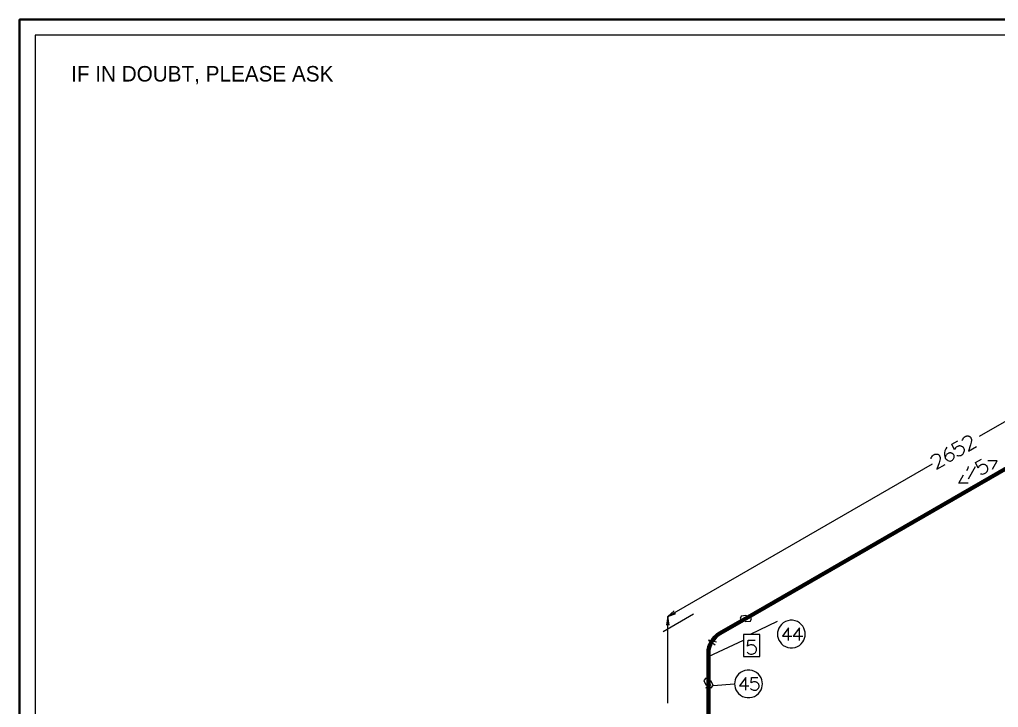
# Model space of a CAD drawing. Header units: millimetres. Extents: x 8 to 586, y 8 to 412.
# Drawn here: x 8 to 197.7, y 278.7 to 412 of the extents above; entities that cross this region are included whole.
import ezdxf

# ---------------------------------------------------------------- set-up
doc = ezdxf.new("R2010")
doc.units = ezdxf.units.MM
for name, color, linetype in [('BORDER', 7, 'Continuous'), ('SOURCE_PIPE', 7, 'Continuous'), ('SOURCE_TRACE', 8, 'Continuous'), ('TITLE', 7, 'Continuous')]:
    doc.layers.add(name, color=color, linetype=linetype)

msp = doc.modelspace()

# ---------------------------------------------------------------- linework, layer by layer
at = {"layer": 'BORDER', "lineweight": 35}
msp.add_lwpolyline([(8, 8), (586, 8), (586, 412), (8, 412)], close=True, dxfattribs=at)
at = {"layer": 'BORDER', "lineweight": 18}
msp.add_lwpolyline([(11, 11), (583, 11), (583, 409), (11, 409)], close=True, dxfattribs=at)
at = {"layer": 'SOURCE_PIPE', "lineweight": 70}
for p, q in [((148.77, 295.91), (245.13, 351.55)), ((143.69, 293.01), (148.77, 295.91)), ((141.55, 283.43), (141.55, 289.25)), ((141.55, 252.08), (141.55, 283.43))]:
    msp.add_line(p, q, dxfattribs=at)
msp.add_lwpolyline([(143.69, 293.01), (143.23, 292.69), (142.8, 292.32), (142.42, 291.9), (142.12, 291.41), (141.87, 290.92), (141.68, 290.36), (141.57, 289.81), (141.55, 289.25)], dxfattribs=at)
at = {"layer": 'SOURCE_TRACE', "lineweight": 13}
for p, q in [((194.07, 331.27), (244.47, 360.27)), ((191.91, 328.37), (193.52, 329.3)), ((133.64, 296.33), (184.94, 325.93)), ((185.83, 324.87), (187.44, 325.81)), ((191.95, 323.01), (193.31, 325.38)), ((132.73, 293.41), (138.62, 296.82)), ((132.73, 293.41), (138.62, 296.82)), ((133.64, 279.53), (133.64, 296.33)), ((147.69, 295.33), (148.77, 295.91)), ((149.69, 292.92), (154.91, 295.42)), ((141.55, 288.59), (148.35, 291.75)), ((141.04, 282.51), (142.04, 283.09)), ((142.44, 282.94), (146.6, 283.26))]:
    msp.add_line(p, q, dxfattribs=at)
for points in [[(189.21, 328.62), (188.72, 329.71), (189.89, 330.39)], [(190.72, 330.41), (190.8, 330.58), (190.89, 330.77), (190.99, 330.95), (191.12, 331.07), (191.27, 331.18), (191.33, 331.22), (191.42, 331.24), (191.48, 331.27), (191.57, 331.29), (191.63, 331.31), (191.71, 331.31), (191.8, 331.31), (191.88, 331.31), (191.95, 331.29), (192.03, 331.27), (192.1, 331.24), (192.16, 331.2), (192.22, 331.16), (192.29, 331.12), (192.33, 331.07), (192.37, 331.01), (192.42, 330.97), (192.52, 330.65), (192.52, 330.41), (192.46, 330.09), (192.31, 329.6), (191.91, 328.37)], [(187.74, 329.13), (187.55, 328.79), (187.38, 328.41), (187.29, 328.02), (187.27, 327.66), (187.32, 327.32), (187.42, 327.04), (187.53, 326.91), (187.63, 326.79), (187.78, 326.66), (187.95, 326.57), (188.12, 326.51), (188.29, 326.45), (188.44, 326.45), (188.57, 326.47), (188.68, 326.53), (188.82, 326.62), (188.93, 326.72), (189.04, 326.85), (189.1, 326.98), (189.16, 327.11), (189.19, 327.26), (189.16, 327.41), (189.14, 327.53), (189.08, 327.66), (189.06, 327.7), (189.02, 327.77), (188.95, 327.81), (188.91, 327.85), (188.85, 327.9), (188.78, 327.94), (188.72, 327.96), (188.65, 328), (188.57, 328), (188.51, 328.02), (188.42, 328.02), (188.36, 328.02), (188.27, 328.02), (188.21, 328), (188.14, 327.98), (188.08, 327.96), (188.02, 327.94), (187.76, 327.77), (187.66, 327.66), (187.57, 327.55), (187.51, 327.38), (187.42, 327.04)], [(189.67, 327.55), (189.89, 327.51), (190.08, 327.49), (190.27, 327.51), (190.46, 327.55), (190.63, 327.64), (190.76, 327.73), (190.89, 327.85), (190.97, 327.98), (191.06, 328.15), (191.12, 328.3), (191.14, 328.49), (191.14, 328.64), (191.1, 328.79), (191.03, 328.92), (190.99, 329), (190.95, 329.07), (190.89, 329.11), (190.82, 329.18), (190.76, 329.22), (190.67, 329.26), (190.59, 329.3), (190.5, 329.32), (190.42, 329.35), (190.33, 329.37), (190.23, 329.37), (190.14, 329.37), (190.06, 329.35), (189.95, 329.32), (189.87, 329.3), (189.78, 329.26), (189.7, 329.22), (189.55, 329.11), (189.42, 328.98), (189.31, 328.81), (189.21, 328.62)], [(184.68, 326.91), (184.72, 327.11), (184.81, 327.28), (184.94, 327.45), (185.06, 327.58), (185.21, 327.68), (185.28, 327.73), (185.34, 327.75), (185.42, 327.77), (185.51, 327.79), (185.57, 327.79), (185.66, 327.81), (185.74, 327.81), (185.83, 327.79), (185.89, 327.79), (185.98, 327.77), (186.04, 327.73), (186.1, 327.7), (186.17, 327.66), (186.23, 327.62), (186.27, 327.55), (186.32, 327.51), (186.34, 327.47), (186.47, 327.15), (186.47, 326.89), (186.4, 326.6), (186.25, 326.1), (185.83, 324.87)], [(193.78, 325.06), (193.29, 326.15), (194.43, 326.83)], [(196.56, 324.89), (197.49, 326.49), (195.67, 326.47)], [(191.63, 324.59), (191.86, 325.04), (191.95, 325.38)], [(194.24, 323.99), (194.43, 323.95), (194.63, 323.93), (194.82, 323.95), (195.01, 324.01), (195.18, 324.08), (195.31, 324.16), (195.43, 324.29), (195.54, 324.42), (195.6, 324.59), (195.67, 324.74), (195.69, 324.93), (195.69, 325.08), (195.65, 325.23), (195.58, 325.38), (195.54, 325.44), (195.5, 325.51), (195.45, 325.55), (195.37, 325.61), (195.31, 325.68), (195.24, 325.7), (195.16, 325.74), (195.05, 325.76), (194.97, 325.78), (194.88, 325.81), (194.77, 325.81), (194.69, 325.81), (194.6, 325.78), (194.5, 325.76), (194.43, 325.74), (194.33, 325.7), (194.26, 325.68), (194.12, 325.55), (193.97, 325.42), (193.86, 325.25), (193.78, 325.06)], [(191.88, 322.18), (190.06, 322.18), (190.97, 323.76)], [(133.9, 294.67), (133.64, 296.33), (133.39, 294.67)], [(134.9, 297.4), (133.64, 296.33), (135.22, 296.91)], [(148.77, 295.33), (149.69, 295.42), (149.86, 295.91), (148.77, 296.5), (147.86, 296.4), (147.69, 295.91), (148.77, 295.33)], [(160.29, 292.92), (160.27, 293.28), (160.18, 293.69), (160.03, 294.07), (159.82, 294.44), (159.52, 294.8), (159.18, 295.1), (158.76, 295.33), (158.31, 295.5), (157.84, 295.59), (157.38, 295.59), (156.89, 295.5), (156.44, 295.33), (156.04, 295.1), (155.68, 294.8), (155.4, 294.44), (155.17, 294.07), (155.04, 293.69), (154.93, 293.28), (154.91, 292.92), (154.93, 292.54), (155.04, 292.15), (155.17, 291.77), (155.4, 291.39), (155.68, 291.04), (156.04, 290.72), (156.44, 290.49), (156.89, 290.32), (157.38, 290.23), (157.84, 290.23), (158.31, 290.32), (158.76, 290.49), (159.18, 290.72), (159.52, 291.04), (159.82, 291.39), (160.03, 291.77), (160.18, 292.15), (160.27, 292.54), (160.29, 292.92)], [(157.06, 291.66), (157.06, 294.16), (155.87, 292.5), (157.68, 292.5)], [(159.18, 291.66), (159.18, 294.16), (157.97, 292.5), (159.8, 292.5)], [(143.12, 291.34), (141.55, 291.75), (142.86, 290.83)], [(149.01, 289.4), (149.15, 289.28), (149.32, 289.15), (149.49, 289.08), (149.69, 289.02), (149.86, 289), (150.03, 289.02), (150.2, 289.06), (150.34, 289.13), (150.49, 289.21), (150.62, 289.34), (150.73, 289.47), (150.81, 289.62), (150.85, 289.77), (150.85, 289.91), (150.85, 290), (150.85, 290.09), (150.83, 290.15), (150.81, 290.23), (150.77, 290.3), (150.73, 290.38), (150.66, 290.47), (150.6, 290.53), (150.54, 290.58), (150.47, 290.64), (150.39, 290.7), (150.3, 290.75), (150.22, 290.77), (150.11, 290.79), (150.03, 290.81), (149.94, 290.83), (149.86, 290.83), (149.66, 290.81), (149.47, 290.77), (149.3, 290.68), (149.13, 290.58)], [(149.13, 290.58), (149.26, 291.75), (150.6, 291.75)], [(151.98, 283.26), (151.94, 283.64), (151.87, 284.03), (151.73, 284.41), (151.51, 284.8), (151.22, 285.14), (150.85, 285.46), (150.45, 285.69), (150, 285.86), (149.54, 285.95), (149.05, 285.95), (148.58, 285.86), (148.11, 285.69), (147.73, 285.46), (147.37, 285.14), (147.07, 284.8), (146.86, 284.41), (146.71, 284.03), (146.63, 283.64), (146.6, 283.26), (146.63, 282.9), (146.71, 282.49), (146.86, 282.11), (147.07, 281.75), (147.37, 281.38), (147.73, 281.09), (148.11, 280.85), (148.58, 280.68), (149.05, 280.6), (149.54, 280.6), (150, 280.68), (150.45, 280.85), (150.85, 281.09), (151.22, 281.38), (151.51, 281.75), (151.73, 282.11), (151.87, 282.49), (151.94, 282.9), (151.98, 283.26)], [(142.04, 282.51), (142.44, 282.94), (142.04, 283.77), (141.04, 284.35), (140.61, 283.92), (141.04, 283.09), (142.04, 282.51)], [(148.75, 282.02), (148.75, 284.52), (147.54, 282.86), (149.37, 282.86)], [(149.66, 282.39), (149.79, 282.26), (149.96, 282.15), (150.11, 282.09), (150.28, 282.05), (150.45, 282.02), (150.6, 282.05), (150.75, 282.07), (150.88, 282.13), (151.02, 282.22), (151.13, 282.32), (151.24, 282.45), (151.3, 282.58), (151.34, 282.71), (151.36, 282.86), (151.36, 282.92), (151.34, 282.98), (151.32, 283.07), (151.3, 283.13), (151.28, 283.22), (151.24, 283.28), (151.17, 283.35), (151.13, 283.41), (151.07, 283.45), (151, 283.52), (150.92, 283.56), (150.83, 283.58), (150.77, 283.62), (150.68, 283.64), (150.6, 283.67), (150.54, 283.69), (150.45, 283.69), (150.26, 283.67), (150.09, 283.62), (149.94, 283.54), (149.79, 283.45)], [(149.79, 283.45), (149.9, 284.52), (151.11, 284.52)]]:
    msp.add_lwpolyline(points, dxfattribs=at)
for points in [[(148.77, 295.33), (149.69, 295.42), (149.86, 295.91), (148.77, 296.5), (147.86, 296.4), (147.69, 295.91), (148.77, 295.33)], [(148.35, 288.59), (151.51, 288.59), (151.51, 292.84), (148.35, 292.84)], [(142.04, 282.51), (142.44, 282.94), (142.04, 283.77), (141.04, 284.35), (140.61, 283.92), (141.04, 283.09), (142.04, 282.51)]]:
    msp.add_lwpolyline(points, close=True, dxfattribs=at)

# ---------------------------------------------------------------- texts
at = {"layer": 'TITLE'}
msp.add_text('IF IN DOUBT, PLEASE ASK', height=3, dxfattribs=at).set_placement((18, 400))

doc.saveas('drawing.dxf')
